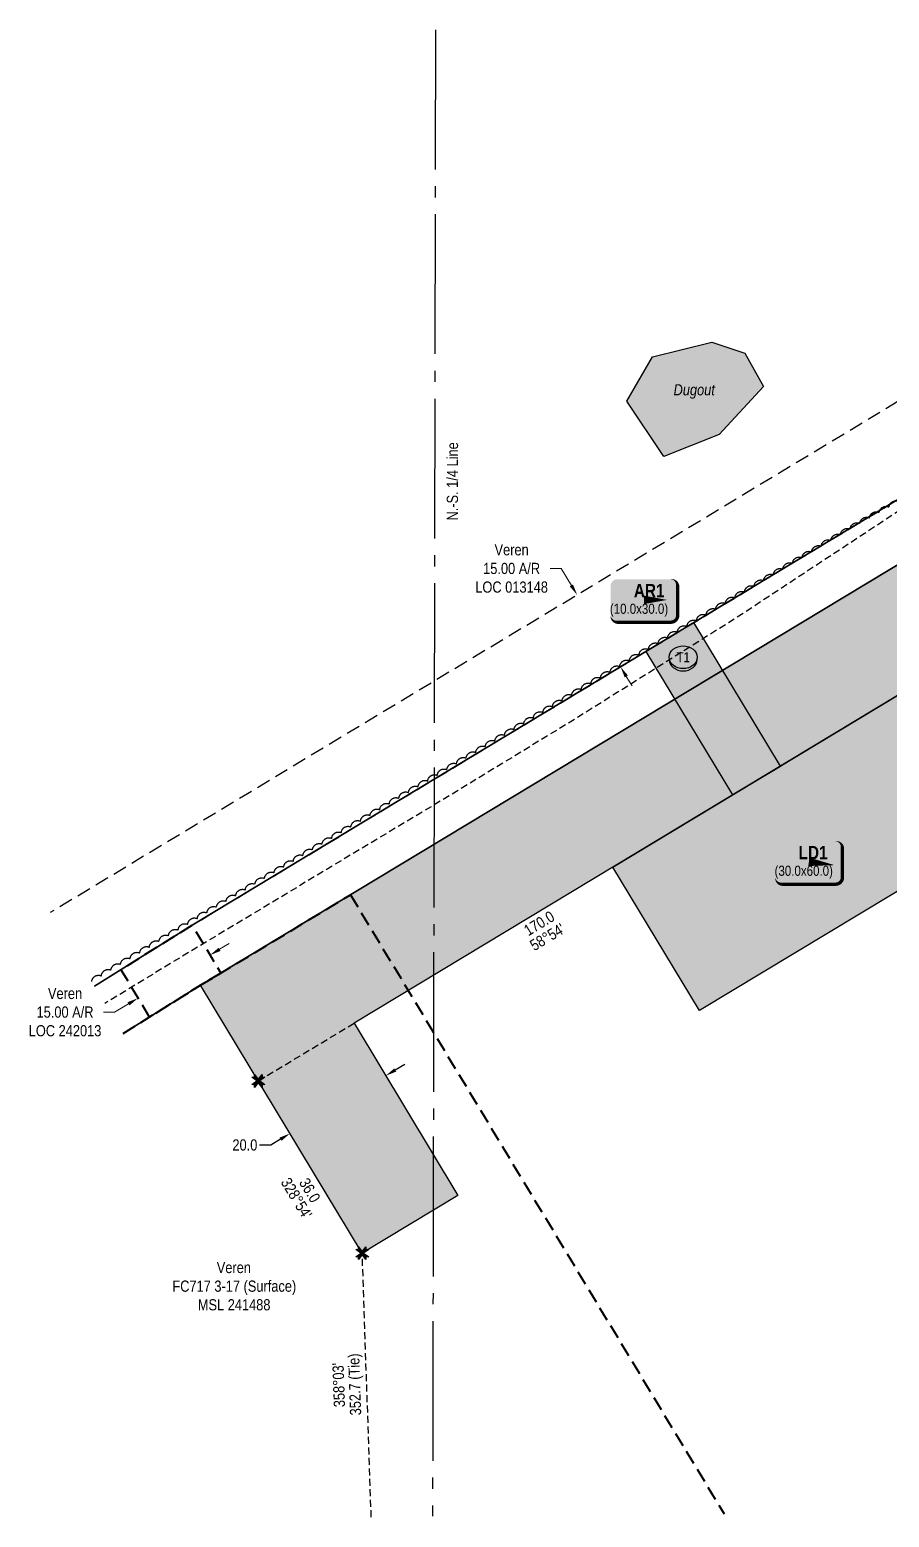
# Model space of a CAD drawing. Extents: x 487965 to 496519, y 6039746 to 6047500.
# Drawn here: x 489139 to 489907, y 6040112 to 6041442 of the extents above; entities that cross this region are included whole.
import ezdxf
from ezdxf.enums import TextEntityAlignment as Align

# ---------------------------------------------------------------- set-up
doc = ezdxf.new("R2010")
doc.units = 0
doc.header["$LTSCALE"] = 5
doc.header["$PDSIZE"] = 0.5
for name, pattern in [('0', [1, 1, 0]), ('foc-ACCESSROAD', [3.75, 2.5, -1.25]), ('foc-QUARTERLINE', [33, 25, -3, 2, -3]), ('foc-TIELINE', [1.875, 1.25, -0.625]), ('foc-TRAV', [1.875, 1.25, -0.625]), ('UG_PIPE', [1.875, 1.25, -0.625])]:
    doc.linetypes.add(name, pattern=pattern)
doc.layers.get('Defpoints').update_dxf_attribs({"color": 9})
for name, color, linetype in [('AS-PIPE-UG', 44, 'UG_PIPE'), ('C-AR', 13, 'foc-ACCESSROAD'), ('C-WS', 13, 'foc-ACCESSROAD'), ('F-RW', 190, 'Continuous'), ('L-BD', 7, 'Continuous'), ('L-BD1', 253, 'Continuous'), ('L-MON', 1, 'Continuous'), ('L-QSEC', 8, 'foc-QUARTERLINE'), ('L-TIE', 7, 'foc-TIELINE'), ('P-BUFFER-H 100m', 191, 'Continuous'), ('P-CROSSINGS', 250, 'Continuous'), ('P-PROPOSED', 10, 'Continuous'), ('P-PROPOSED-H', 21, 'Continuous'), ('P-TEMP-BLOCKS', 250, 'Continuous'), ('P-TEMP-H', 41, 'Continuous'), ('P-TEMP_ACCESS ROAD', 46, 'Continuous'), ('P-TEMP_LOG DECK', 46, 'Continuous'), ('P-TRAV', 4, 'foc-TRAV'), ('P-TXT', 4, 'Continuous'), ('T-BUSH', 110, '0'), ('T-WATER', 160, 'Continuous'), ('T-WATER-H', 133, 'Continuous'), ('T-WATER-T', 170, 'Continuous')]:
    doc.layers.add(name, color=color, linetype=linetype)
doc.layers.add('C-AR-T', color=13, linetype='Continuous', lineweight=9)
doc.layers.add('C-WS-T', color=13, linetype='Continuous', lineweight=9)
doc.styles.add('80', font='ARIALN.TTF', dxfattribs={"height": 10})
doc.styles.add('80CG', font='ARIALN.TTF', dxfattribs={"height": 10})
doc.styles.add('80L', font='ARIALN.TTF', dxfattribs={"height": 10})
doc.styles.add('BOLD', font='ARIALNB.TTF')
doc.styles.add('Crossing', font='ARIALN.TTF', dxfattribs={"height": 10})
doc.dimstyles.new('Compass 5 000', dxfattribs={"dimscale": 5, "dimtxt": 9, "dimasz": 2, "dimexe": 0.2, "dimexo": 0.0625, "dimgap": 0.5, "dimtad": 0, "dimtih": 1, "dimtoh": 1, "dimzin": 0, "dimdsep": 46, "dimtxsty": '80CG', "dimcen": 0.1, "dimse1": 1, "dimse2": 1, "dimclrd": 256, "dimclrt": 256, "dimaunit": 1, "dimadec": 4, "dimazin": 0, "dimtfac": 0.06, "dimtofl": 0, "dimtmove": 0, "dimatfit": 1, "dimfxl": 0.2, "dimtolj": 1, "dimtzin": 0, "dimlwd": -1, "dimarcsym": 0})

# ---------------------------------------------------------------- blocks, each defined once
blk = doc.blocks.new('*U97')
at = {"true_color": 0xff8aff}
h = blk.add_hatch(color=211, dxfattribs=at)
edge = h.paths.add_edge_path()
edge.add_line((-23.99999999999998, -20), (23.99999999999998, -20))
edge.add_arc((23.99999999999998, -14), 6, 270, 360)
edge.add_line((29.99999999999998, -14), (29.99999999999998, 12.5))
edge.add_arc((23.99999999999998, 12.5), 6, 0, 90)
edge.add_line((23.99999999999998, 18.5), (-23.99999999999998, 18.5))
edge.add_arc((-23.99999999999998, 12.5), 6, 90, 180)
edge.add_line((-29.99999999999998, 12.5), (-29.99999999999998, -14))
edge.add_arc((-23.99999999999998, -14), 6, 180, 270)
at = {"color": 250, "flags": 128}
blk.add_lwpolyline([(-23.99999999999998, -20, 3, 3, 0), (23.99999999999998, -20, 3, 3, 0.414213562373095), (29.99999999999998, -14, 3, 3, 0), (29.99999999999998, 12.5, 3, 0, 0.414213562373095), (23.99999999999998, 18.5, 0, 0, 0), (-23.99999999999998, 18.5, 0, 0, 0.414213562373095), (-29.99999999999998, 12.5, 0, 0, 0), (-29.99999999999998, -14, 0, 3, 0.414213562373095)], format="xyseb", close=True, dxfattribs=at)
at = {"flags": 128}
blk.add_lwpolyline([(22.88199485204621, -2.935785353066671, 0, 7.5, 0), (-3.398394867633905e-15, 0, 0, 0, 0)], format="xyseb", dxfattribs=at)
at = {"color": 250}
for tag, p, height, style in [('TEMP_AREA_W1_001', (-9.212824010914055, 2.244292974654144), 12, 'BOLD'), ('ENTER_TEXT_001', (-30.65893587994544, -12.47010782646594), 9, '80')]:
    blk.add_attdef(tag, p, '', height=height, dxfattribs=dict(at, style=style))
blk = doc.blocks.new('TEMP')
h = blk.add_hatch(color=255)
h.dxf.hatch_style = 1
h.paths.add_polyline_path([(-5.274162218071865e-10, 0.2514284397220763), (-0.6656854269836916, 1.152061669657268), (-0.6656854269836914, 0.6656854303339061), (-1.152061663105632, 0.6656854303339061), (-0.2514284404497631, 5.273246284076549e-10), (-1.152061661774314, -0.665685419564579), (-0.6656854224511335, -0.6656854195645793), (-0.6656854224511335, -1.152061655686338), (-5.273248504522599e-10, -0.2514284436956583), (0.6656854183820542, -1.152061663420681), (0.6656854183820542, -0.6656854208922597), (1.152061656810019, -0.6656854053035203), (0.2514284429676993, 5.273251835191672e-10), (1.152061671303363, 0.6656854258011662), (0.6656854287749412, 0.6656854258011663), (0.6656854131859291, 1.15206166422904)])
h.paths.add_polyline_path([(0.5656854229146121, 0.8485281473411305), (0.5656854319800914, 0.5656854258011663), (0.8485281444547581, 0.5656854258011663), (0.08318903393992505, -1.110223024625157e-16), (0.8485281399220184, -0.5656854150320215), (0.5656854183820542, -0.5656854240973189), (0.5656854183820542, -0.8485281365719858), (1.110223024625157e-16, -0.08318903609469996), (-0.5656854224511336, -0.848528132039064), (-0.5656854224511336, -0.5656854195645794), (-0.8485281349258003, -0.5656854195645796), (-0.08318903284889523, 0), (-0.8485281394583577, 0.5656854303339061), (-0.5656854269836913, 0.5656854303339061), (-0.5656854269836913, 0.8485281428085727), (0, 0.08318903069412065)], flags=16)
h = blk.add_hatch(color=1)
h.dxf.hatch_style = 1
h.paths.add_polyline_path([(0, 0.08318903069412048), (-0.5656854269836913, 0.8485281428085726), (-0.5656854269836911, 0.5656854303339061), (-0.8485281394583579, 0.5656854303339061), (-0.08318903284889523, 0), (-0.8485281349258, -0.5656854195645791), (-0.5656854224511336, -0.5656854195645792), (-0.5656854224511336, -0.8485281320390639), (1.110223024625157e-16, -0.08318903609469996), (0.5656854183820542, -0.8485281365719854), (0.5656854183820542, -0.5656854240973188), (0.8485281399220186, -0.5656854150320215), (0.08318903393992516, -5.551115123125783e-17), (0.8485281444547583, 0.5656854258011663), (0.5656854319800915, 0.5656854258011663), (0.5656854229146121, 0.8485281473411305)])
at = {"color": 1}
for p, q in [((-0.0831890328488953, 0), (0.0831890339399252, 0)), ((0, 0.0831890306941205), (0, -0.08318903609469999))]:
    blk.add_line(p, q, dxfattribs=at)
at = {"color": 255, "flags": 128}
blk.add_lwpolyline([(-0.251428440449763, 5.27325e-10), (-1.152061663105632, 0.6656854303339061), (-0.6656854269836914, 0.6656854303339061), (-0.6656854269836914, 1.152061669657268), (-5.274159999999999e-10, 0.2514284397220763), (0.6656854131859291, 1.15206166422904), (0.6656854287749412, 0.6656854258011663), (1.152061671303363, 0.6656854258011663), (0.2514284429676991, 5.27325e-10), (1.152061656810019, -0.6656854053035204), (0.6656854183820542, -0.6656854208922596), (0.6656854183820542, -1.152061663420681), (-5.27325e-10, -0.2514284436956586), (-0.6656854224511335, -1.152061655686338), (-0.6656854224511335, -0.6656854195645793), (-1.152061661774314, -0.6656854195645793)], close=True, dxfattribs=at)
at = {"color": 1, "flags": 128}
blk.add_lwpolyline([(-0.0831890328488953, 0), (-0.8485281394583578, 0.5656854303339061), (-0.5656854269836913, 0.5656854303339061), (-0.5656854269836913, 0.8485281428085727), (0, 0.0831890306941205), (0.5656854229146121, 0.8485281473411305), (0.5656854319800914, 0.5656854258011663), (0.8485281444547581, 0.5656854258011663), (0.0831890339399252, 0), (0.8485281399220184, -0.5656854150320214), (0.5656854183820542, -0.5656854240973189), (0.5656854183820542, -0.8485281365719856), (0, -0.08318903609469999), (-0.5656854224511335, -0.848528132039064), (-0.5656854224511335, -0.5656854195645792), (-0.8485281349258001, -0.5656854195645792)], close=True, dxfattribs=at)
blk = doc.blocks.new('*D122')
at = {"layer": 'C-AR-T', "transparency": 16777216}
for p, q in [((489308.4540100358, 6040619.956741857), (489317.0349976025, 6040625.091588727)), ((489214.5308967261, 6040563.753326966), (489204.5308967261, 6040563.753326965)), ((489226.9440238881, 6040571.181318984), (489214.5308967261, 6040563.753326966))]:
    blk.add_line(p, q, dxfattribs=at)
for points in [[(489307.5982022239, 6040621.386906452), (489309.3098178473, 6040618.526577262), (489299.8730224688, 6040614.821894987)], [(489226.0882160761, 6040572.611483579), (489227.7998316996, 6040569.751154389), (489235.5250114547, 6040576.316165854)]]:
    blk.add_solid(points, dxfattribs=at)
at = {"layer": 'Defpoints', "color": 0, "transparency": 16777216}
for p in [(489297.2096599392, 6040619.272715299), (489232.8616489246, 6040580.766986167), (489235.5250114547, 6040576.316165854)]:
    blk.add_point(p, dxfattribs=at)
at = {"layer": 'C-AR-T', "transparency": 16777216, "insert": (489170.2300781724, 6040563.753326965), "char_height": 10, "attachment_point": 5, "style": '80CG'}
blk.add_mtext('\\A1;Veren\\P15.00 A/R\\PLOC 242013', dxfattribs=at)
blk = doc.blocks.new('*D123')
at = {"layer": 'Defpoints', "color": 0, "transparency": 16777216}
for p in [(489442.3268471006, 6040531.067943262), (489356.7440971914, 6040479.442631355), (489371.3423699047, 6040455.242093352)]:
    blk.add_point(p, dxfattribs=at)
at = {"layer": 'P-TXT', "transparency": 16777216}
for p, q in [((489465.4878571918, 6040512.032628256), (489474.0505945696, 6040517.197851252)), ((489354.2168951491, 6040444.911647359), (489344.2168951491, 6040444.911647359)), ((489362.7796325274, 6040450.076870355), (489354.2168951491, 6040444.911647359))]:
    blk.add_line(p, q, dxfattribs=at)
for points in [[(489464.6269866922, 6040513.459751152), (489466.3487276915, 6040510.605505359), (489456.925119814, 6040506.86740526)], [(489361.9187620278, 6040451.503993251), (489363.640503027, 6040448.649747458), (489371.3423699047, 6040455.242093352)]]:
    blk.add_solid(points, dxfattribs=at)
at = {"layer": 'P-TXT', "transparency": 16777216, "insert": (489331.0108924205, 6040444.911647359), "char_height": 10, "attachment_point": 5, "style": '80CG'}
blk.add_mtext('\\A1;20.0', dxfattribs=at)
blk = doc.blocks.new('*D125')
at = {"layer": 'C-AR-T', "transparency": 16777216}
for p, q in [((489613.8023582688, 6040960.567903594), (489603.8023582692, 6040960.567903594)), ((489622.9264220991, 6040945.438944547), (489613.8023582688, 6040960.567903594)), ((489672.013528808, 6040864.045736325), (489677.1779043516, 6040855.482487803))]:
    blk.add_line(p, q, dxfattribs=at)
for points in [[(489624.3536301861, 6040946.299673803), (489621.4992140122, 6040944.578215289), (489628.0907976427, 6040936.875696025)], [(489673.440736895, 6040864.906465582), (489670.5863207211, 6040863.185007067), (489666.8491532644, 6040872.608984847)]]:
    blk.add_solid(points, dxfattribs=at)
at = {"layer": 'Defpoints', "color": 0, "transparency": 16777216}
for p in [(489676.4042807012, 6040966.012882655), (489628.0907976427, 6040936.875696025), (489715.1626363234, 6040901.746171476)]:
    blk.add_point(p, dxfattribs=at)
at = {"layer": 'C-AR-T', "transparency": 16777216, "insert": (489569.4878971502, 6040960.567903593), "char_height": 10, "attachment_point": 5, "style": '80CG'}
blk.add_mtext('\\A1;Veren\\P15.00 A/R\\PLOC 013148', dxfattribs=at)
blk = doc.blocks.new('*U131')
at = {"true_color": 0xff8aff}
h = blk.add_hatch(color=211, dxfattribs=at)
edge = h.paths.add_edge_path()
edge.add_line((-23.99999999999998, -20), (23.99999999999998, -20))
edge.add_arc((23.99999999999998, -14), 6, 270, 360)
edge.add_line((29.99999999999998, -14), (29.99999999999998, 12.5))
edge.add_arc((23.99999999999998, 12.5), 6, 0, 90)
edge.add_line((23.99999999999998, 18.5), (-23.99999999999998, 18.5))
edge.add_arc((-23.99999999999998, 12.5), 6, 90, 180)
edge.add_line((-29.99999999999998, 12.5), (-29.99999999999998, -14))
edge.add_arc((-23.99999999999998, -14), 6, 180, 270)
at = {"color": 250, "flags": 128}
blk.add_lwpolyline([(-23.99999999999998, -20, 3, 3, 0), (23.99999999999998, -20, 3, 3, 0.414213562373095), (29.99999999999998, -14, 3, 3, 0), (29.99999999999998, 12.5, 3, 0, 0.414213562373095), (23.99999999999998, 18.5, 0, 0, 0), (-23.99999999999998, 18.5, 0, 0, 0.414213562373095), (-29.99999999999998, 12.5, 0, 0, 0), (-29.99999999999998, -14, 0, 3, 0.414213562373095)], format="xyseb", close=True, dxfattribs=at)
at = {"flags": 128}
blk.add_lwpolyline([(20.44374042237848, -0.05426622170422402, 0, 7.499999999999999, 0), (-3.398394867633904e-15, -3.944304526105059e-31, 0, 0, 0)], format="xyseb", dxfattribs=at)
at = {"color": 250}
for tag, p, height, style in [('TEMP_AREA_W1_001', (-9.212824010914055, 2.244292974654144), 12, 'BOLD'), ('ENTER_TEXT_001', (-30.65893587994544, -12.47010782646594), 9, '80')]:
    blk.add_attdef(tag, p, '', height=height, dxfattribs=dict(at, style=style))
blk = doc.blocks.new('XING3')
h = blk.add_hatch(color=250)
h.dxf.hatch_style = 1
edge = h.paths.add_edge_path()
edge.add_ellipse((0, -2.047489049626165), major_axis=(-12.5, 0), ratio=0.8162973455633619, start_angle=0, end_angle=180)
edge.add_line((12.5, -2.047489049626165), (12.5, 0))
edge.add_ellipse((0, 0), major_axis=(-12.5, 0), ratio=0.8162973455633619, start_angle=0, end_angle=180, ccw=False)
edge.add_line((-12.5, 0), (-12.5, -2.047489049626165))
at = {"layer": 'P-BUFFER-H 100m'}
h = blk.add_hatch(color=256, dxfattribs=at)
h.dxf.hatch_style = 1
edge = h.paths.add_edge_path()
edge.add_ellipse((0, 0), major_axis=(-12.5, 0), ratio=0.8162973455633619, start_angle=0, end_angle=360)
at = {"color": 250}
blk.add_ellipse((0, 0), major_axis=(-12.5, 0), ratio=0.8162973455633619, dxfattribs=at)
blk.add_ellipse((0, -2.047489049626165), major_axis=(-12.5, 0), ratio=0.8162973455633619, start_param=0, end_param=3.141592653589793, dxfattribs=at)
at = {"color": 250, "style": 'Crossing'}
blk.add_attdef('CROSSING', text='', height=9, dxfattribs=at).set_placement((0.08916442567715421, 0.0199513138486509), align=Align.MIDDLE_CENTER)
at = {"color": 250, "style": 'Crossing', "flags": 1}
for tag, p in [('OWNER', (0.08916442567715421, -12.49201765665748)), ('DESCRIPTION', (0.08916442567715421, -25.770021277247)), ('LOCATION', (0.08916442567715421, -39.30337514164421)), ('DWG_REF', (0.08916442567715421, -52.83672900604233))]:
    blk.add_attdef(tag, text='', height=9, dxfattribs=at).set_placement(p, align=Align.MIDDLE_CENTER)

msp = doc.modelspace()

# ---------------------------------------------------------------- hatches: boundary and pattern name
at = {"layer": 'P-PROPOSED-H'}
h = msp.add_hatch(color=256, dxfattribs=at)
h.dxf.hatch_style = 1
h.paths.add_polyline_path([(491402.3175067149, 6041275.019192396), (490531.5696240456, 6041276.247225127), (490531.2083800943, 6041020.10392748), (490223.9122333736, 6041001.036015274), (490070.6286071564, 6040941.149251062), (489428.5821967755, 6040553.853374096), (489521.5077582449, 6040399.804424032), (489435.9250083194, 6040348.179112307), (489291.3741349406, 6040587.810812105), (490026.3528893046, 6041031.165430665), (490202.015689618, 6041099.817436169), (490431.392889305, 6041114.05043047), (490431.7627957818, 6041376.335970022), (491402.4584650258, 6041374.966979007)])
at = {"layer": 'P-TEMP-H'}
h = msp.add_hatch(color=256, dxfattribs=at)
h.dxf.hatch_style = 1
h.paths.add_polyline_path([(489689.5889580523, 6040886.384466837), (489767.0269260404, 6040758.01034177), (489809.8183010033, 6040783.822997735), (489732.3803330152, 6040912.197122798)])
h = msp.add_hatch(color=256, dxfattribs=at)
h.dxf.hatch_style = 1
h.paths.add_polyline_path([(489916.7967384209, 6040848.35463757), (489994.2347062856, 6040719.980512671), (489737.486456487, 6040565.10457694), (489660.0484886223, 6040693.478701838)])
at = {"layer": 'T-WATER-H'}
h = msp.add_hatch(color=256, dxfattribs=at)
h.dxf.hatch_style = 1
h.paths.add_polyline_path([(489705.505530289, 6041060.653394763), (489672.4672480176, 6041110.15318792), (489695.5540479685, 6041149.779521125), (489748.3653495731, 6041163.012366658), (489778.0814838398, 6041153.125220126), (489794.6032849927, 6041123.423271562), (489755.0124162735, 6041080.487203216)])

# ---------------------------------------------------------------- linework, layer by layer
at = {"layer": 'AS-PIPE-UG', "flags": 128}
msp.add_lwpolyline([(491073.9228893046, 6040956.225430509), (491070.7478893043, 6040954.520430451), (491063.2878893047, 6040948.540430519), (491030.6728893044, 6040926.080430524), (491006.5728893044, 6040909.480430517), (490972.6928893048, 6040885.680430518), (490949.9828893044, 6040873.74043052), (490895.9178893043, 6040863.84043052), (490841.4078893048, 6040857.895430487), (490798.6178893043, 6040859.190430521), (490749.4778893042, 6040869.085430522), (490716.4378893048, 6040878.350430521), (490690.4528893046, 6040887.85543052), (490665.0828893047, 6040912.545430455), (490642.5378893047, 6040939.175430512), (490607.8178893045, 6040987.275430515), (490585.2678893048, 6041020.000430522), (490562.3478893044, 6041053.610430514), (490534.6628893042, 6041090.115430514), (490519.4528893044, 6041114.490430512), (490482.4078893047, 6041135.600430455), (490459.2178893043, 6041145.370430522), (490407.5328893026, 6041158.71043052), (490316.2428893046, 6041153.735430518), (490238.9578893005, 6041148.430430512), (490164.1178893046, 6041121.535430522), (490117.8028893047, 6041105.145430524), (490063.1528892982, 6041092.725430355), (490047.0078892984, 6041083.74543046), (490007.4228892981, 6041071.450430356), (489969.8978892984, 6041051.615430458), (489913.4528893041, 6041010.600430355), (489770.9128893047, 6040916.745430456), (489627.7978893046, 6040826.90543046), (489514.7628893041, 6040757.860430357), (489398.6028893046, 6040688.050430456), (489264.6428892975, 6040607.37543036), (489205.9285526528, 6040571.538948491)], dxfattribs=at)
at = {"layer": 'C-AR', "flags": 128}
msp.add_lwpolyline([(489196.5161213696, 6040587.09316587), (489283.9154073559, 6040641.51199788), (490004.2150303789, 6041076.17352043), (490115.4349809521, 6041119.497376443), (490191.0529001506, 6041149.202474734), (490328.2692255977, 6041157.800199768), (490381.2388493987, 6041161.119179919), (490431.4637095658, 6041164.266178204), (490591.1315763432, 6041140.709328871), (490591.0817404868, 6041201.753630731), (490435.2662445402, 6041222.328552324), (490142.9617250666, 6041203.703717213), (490128.6981023809, 6041202.794878686), (489957.7169082903, 6041135.668598047), (489156.9565874318, 6040652.741236211)], dxfattribs=at)
at = {"layer": 'C-AR', "lineweight": 40, "flags": 128}
msp.add_lwpolyline([(489309.4860147837, 6040598.73627843), (489291.3741349406, 6040587.810812079), (489245.7997365829, 6040559.145782625), (489220.2376595834, 6040601.863291146), (489283.9154073559, 6040641.51199788), (489309.4859902911, 6040598.736263321)], dxfattribs=at)
at = {"layer": 'C-WS', "lineweight": 40}
msp.add_lwpolyline([(489222.0898547279, 6040544.741275676), (489291.3741349406, 6040587.810812079), (489425.4234281581, 6040668.672160695), (489759.3787512273, 6040115.026125291)], dxfattribs=at)
at = {"layer": 'F-RW', "flags": 128}
for points in [[(489196.5161213696, 6040587.09316587), (489283.9154073559, 6040641.51199788), (490004.2150303789, 6041076.17352043), (490115.4349809521, 6041119.497376443), (490191.0529001506, 6041149.202474734), (490328.2692255977, 6041157.800199768), (490381.2388493987, 6041161.119179919), (490486.1651126524, 6041167.693668515), (490598.1788121331, 6041093.894428432), (490655.2776016091, 6040967.160265541), (490766.4226362067, 6040891.450690596), (490981.7611039914, 6040898.445068671), (491112.8288042966, 6040987.196123159), (491154.8585665762, 6040925.126502925), (491005.6078893036, 6040824.040430465), (490744.3078893046, 6040815.650430474), (490595.7378893048, 6040916.900430473), (490538.8208489841, 6041041.67473994), (490431.392889305, 6041114.05043047), (490202.015689618, 6041099.817436143), (490026.3528893046, 6041031.165430639), (489291.3741349406, 6040587.810812079), (489222.1417193571, 6040544.655276952)], [(489222.1417193571, 6040544.655276952), (489291.3741349406, 6040587.810812079), (490026.3528893046, 6041031.165430639), (490202.015689618, 6041099.817436143), (490431.392889305, 6041114.05043047), (490591.2199761263, 6041091.312916992), (490750.9848461283, 6041070.053282267), (490910.6084644615, 6041048.585055622), (490917.1350614176, 6041098.034272218), (490757.5749374896, 6041119.577420549), (490590.6556466608, 6041140.769753644), (490431.4637095658, 6041164.266178204), (490381.2388493987, 6041161.119179919), (490328.2692255977, 6041157.800199768), (490191.0529001506, 6041149.202474734), (490115.4349809521, 6041119.497376443), (490004.2150303789, 6041076.17352043), (489283.9154073559, 6040641.51199788), (489196.5161213696, 6040587.09316587)]]:
    msp.add_lwpolyline(points, dxfattribs=at)
at = {"layer": 'L-QSEC'}
msp.add_line((489501.3542762719, 6041442.437710034), (489498.8203697575, 6040112.905340573), dxfattribs=at)
at = {"layer": 'L-TIE'}
msp.add_line((489443.97869524, 6040111.988023003), (489435.925008319, 6040348.179112281), dxfattribs=at)
at = {"layer": 'P-PROPOSED', "flags": 128}
msp.add_lwpolyline([(491402.3175067149, 6041275.019192396), (490531.5696240456, 6041276.247225127), (490531.2083800943, 6041020.10392748), (490223.9122333736, 6041001.036015274), (490070.6286071564, 6040941.149251062), (489428.5821967755, 6040553.853374096), (489521.5077582449, 6040399.804424032), (489435.9250083194, 6040348.179112307), (489291.3741349406, 6040587.810812105), (490026.3528893046, 6041031.165430665), (490202.015689618, 6041099.817436169), (490431.392889305, 6041114.05043047), (490431.7627957818, 6041376.335970022), (491402.4584650258, 6041374.966979007)], dxfattribs=at)
at = {"layer": 'P-TEMP_ACCESS ROAD', "flags": 128}
msp.add_lwpolyline([(489689.5889580523, 6040886.384466837), (489767.0269260404, 6040758.01034177), (489809.8183010033, 6040783.822997735), (489732.3803330152, 6040912.197122798)], close=True, dxfattribs=at)
at = {"layer": 'P-TEMP_LOG DECK'}
msp.add_lwpolyline([(489916.7967384209, 6040848.35463757), (489994.2347062856, 6040719.980512671), (489737.486456487, 6040565.10457694), (489660.0484886223, 6040693.478701838)], close=True, dxfattribs=at)
at = {"layer": 'P-TRAV', "flags": 128}
msp.add_lwpolyline([(489342.9994468496, 6040502.228062171), (489428.5821967774, 6040553.85337407)], dxfattribs=at)
at = {"layer": 'T-BUSH', "flags": 128}
msp.add_lwpolyline([(489194.1054037705, 6040591.117595746, -0.52056705), (489202.6870136782, 6040596.241243916, -0.52056705), (489211.2686235852, 6040601.364892085, -0.52056705), (489219.8502334919, 6040606.488540256, -0.52056705), (489228.4318433985, 6040611.612188426, -0.52056705), (489237.0134533051, 6040616.735836595, -0.52056705), (489245.5950632117, 6040621.859484765, -0.52056705), (489254.1766731184, 6040626.983132936, -0.52056705), (489262.7582830251, 6040632.106781106, -0.52056705), (489271.3398929317, 6040637.230429275, -0.52056705), (489279.9215028383, 6040642.354077444, -0.52056705), (489288.503112745, 6040647.477725592, -0.52056705), (489297.0847226516, 6040652.601373785, -0.52056705), (489305.6663325583, 6040657.725021955, -0.52056705), (489314.2479424649, 6040662.848670124, -0.52056705), (489322.8295523716, 6040667.972318272, -0.52056705), (489331.4111622782, 6040673.095966465, -0.52056705), (489339.9927721848, 6040678.219614634, -0.52056705), (489348.5743820915, 6040683.343262804, -0.52056705), (489357.1559919981, 6040688.466910952, -0.52056705), (489365.7376019048, 6040693.590559145, -0.52056705), (489374.3192118114, 6040698.714207314, -0.52056705), (489382.900821718, 6040703.837855483, -0.52056705), (489391.4824316247, 6040708.961503653, -0.52056705), (489400.06404153, 6040714.085151824, -0.52056705), (489408.645651437, 6040719.208799994, -0.52056705), (489417.2272613447, 6040724.332448163, -0.52056705), (489425.8088712513, 6040729.456096333, -0.52056705), (489434.390481158, 6040734.579744504, -0.52056705), (489442.9720910646, 6040739.703392673, -0.52056705), (489451.5537009712, 6040744.827040843, -0.52056705), (489460.1353108779, 6040749.950689012, -0.52056705), (489468.7169207845, 6040755.07433716, -0.52056705), (489477.2985306912, 6040760.197985353, -0.52056705), (489485.8801405978, 6040765.321633522, -0.52056705), (489494.4617505044, 6040770.445281692, -0.52056705), (489503.0433604111, 6040775.56892984, -0.52056705), (489511.6249703178, 6040780.692578033, -0.52056705), (489520.2065802244, 6040785.816226202, -0.52056705), (489528.788190131, 6040790.939874372, -0.52056705), (489537.3698000376, 6040796.06352252, -0.52056705), (489545.9514099443, 6040801.187170712, -0.52056705), (489554.533019851, 6040806.310818882, -0.52056705), (489563.1146297576, 6040811.434467051, -0.52056705), (489571.6962396642, 6040816.558115222, -0.52056705), (489580.2778495709, 6040821.681763392, -0.52056705), (489588.8594594775, 6040826.805411561, -0.52056705), (489597.4410693842, 6040831.929059731, -0.52056705), (489606.0226792894, 6040837.0527079, -0.52056705), (489614.604289196, 6040842.176356072, -0.52056705), (489623.1858991042, 6040847.300004241, -0.52056705), (489631.7675090108, 6040852.423652411, -0.52056705), (489640.3491189174, 6040857.54730058, -0.52056705), (489648.9307288241, 6040862.670948728, -0.52056705), (489657.5123387307, 6040867.794596921, -0.52056705), (489666.0939486374, 6040872.91824509, -0.52056705), (489674.675558544, 6040878.04189326, -0.52056705), (489683.2571684506, 6040883.165541408, -0.52056705), (489691.8387783573, 6040888.2891896, -0.52056705), (489700.4203882639, 6040893.41283777, -0.52056705), (489709.0019981706, 6040898.536485939, -0.52056705), (489717.5836080772, 6040903.660134087, -0.52056705), (489726.1652179838, 6040908.78378228, -0.52056705), (489734.7468278905, 6040913.90743045, -0.52056705), (489743.3284377971, 6040919.031078619, -0.52056705), (489751.9100477038, 6040924.154726789, -0.52056705), (489760.4916576104, 6040929.27837496, -0.52056705), (489769.0732675171, 6040934.402023129, -0.52056705), (489777.6548774237, 6040939.525671299, -0.52056705), (489786.2364873303, 6040944.649319468, -0.52056705), (489794.818097237, 6040949.772967639, -0.52056705), (489803.3997071437, 6040954.896615809, -0.52056705), (489811.9813170489, 6040960.020263978, -0.52056705), (489820.5629269555, 6040965.143912148, -0.52056705), (489829.1445368636, 6040970.267560296, -0.52056705), (489837.7261467703, 6040975.391208488, -0.52056705), (489846.3077566769, 6040980.514856658, -0.52056705), (489854.8893665835, 6040985.638504827, -0.52056705), (489863.4709764902, 6040990.762152975, -0.52056705), (489872.0525863968, 6040995.885801168, -0.52056705), (489880.706930787, 6041000.883945672, -0.52056705), (489889.4189120108, 6041005.78263757, -0.52056705), (489898.1308932331, 6041010.681329469, -0.52056705), (489906.8428744582, 6041015.580021344, -0.52056705), (489915.554855682, 6041020.478713266, -0.52056705), (489924.2668369058, 6041025.377405164, -0.52056705), (489932.9788181295, 6041030.276097062, -0.52056705), (489941.6907993532, 6041035.174788961, -0.52056705), (489950.402780577, 6041040.073480836, -0.52056705), (489959.1147618008, 6041044.972172758, -0.52056705), (489967.8267430246, 6041049.870864656, -0.52056705), (489976.5387242468, 6041054.769556554, -0.52056705), (489985.250705472, 6041059.668248453, -0.52056705), (489993.9626866958, 6041064.566940351, -0.52056705), (490002.6746679196, 6041069.46563225, -0.52056705), (490011.3866491433, 6041074.364324149, -0.52056705), (490020.098630367, 6041079.263016024, -0.52056705), (490028.8106115908, 6041084.161707945, -0.52056705), (490037.5225928146, 6041089.060399843, -0.52056705), (490046.2345740383, 6041093.959091742, -0.52056705), (490054.946555262, 6041098.857783641, -0.52056705), (490063.6585364858, 6041103.756475516, -0.52056705), (490072.3705177096, 6041108.655167437, -0.52056705), (490081.0824989334, 6041113.553859335, -0.52056705), (490090.6233771615, 6041114.692551631, -0.52056705), (490097.8517082572, 6041111.426161474, -0.52056705), (490097.6738192426, 6041101.432956049, -0.52056705), (490097.495930228, 6041091.439750625, -0.52056705), (490097.3180412134, 6041081.446545199, -0.52056705), (490097.1401521988, 6041071.453339775, -0.52056705), (490096.9622631843, 6041061.460134351, -0.52056705), (490096.7843741697, 6041051.466928926, -0.52056705), (490096.606485155, 6041041.473723479, -0.52056705), (490096.4285961405, 6041031.480518077, -0.52056705), (490096.2507071259, 6041021.487312652, -0.52056705), (490096.0422923996, 6041011.49487194, -0.52056705), (490095.7195841549, 6041001.505294444, -0.52056705), (490095.3968759102, 6040991.515716949, -0.52056705), (490095.0741676655, 6040981.526139453, -0.52056705), (490094.7514594209, 6040971.536561957, -0.52056705), (490094.4287511762, 6040961.546984461, -0.52056705), (490094.1060429316, 6040951.557406966, -0.52056705), (490093.7833346869, 6040941.567829469, -0.52056705), (490093.4606264422, 6040931.578251973, -0.52056705), (490093.1379181975, 6040921.588674454, -0.52056705), (490088.5914214344, 6040912.810113103, -0.52056705), (490083.5719373203, 6040904.167163468, -0.52056705), (490078.5524532063, 6040895.524213834, -0.52056705), (490073.5329690923, 6040886.881264199, -0.52056705), (490068.5134849783, 6040878.238314542, -0.52056705), (490062.635004413, 6040868.116276064, -0.52056705)], format="xyb", dxfattribs=at)
at = {"layer": 'T-WATER', "flags": 128}
msp.add_lwpolyline([(489705.505530289, 6041060.653394763), (489672.4672480176, 6041110.15318792), (489695.5540479685, 6041149.779521125), (489748.3653495731, 6041163.012366658), (489778.0814838398, 6041153.125220126), (489794.6032849927, 6041123.423271562), (489755.0124162735, 6041080.487203216), (489705.505530289, 6041060.653394763)], close=True, dxfattribs=at)

# ---------------------------------------------------------------- block references
at = {"layer": 'L-MON', "xscale": 4.997394299999957, "yscale": 4.997394299999957, "zscale": 4.997394299999957}
for p in [(489342.9994468496, 6040502.228062171), (489435.925008319, 6040348.179112281)]:
    msp.add_blockref('TEMP', p, dxfattribs=at)
at = {"layer": 'P-CROSSINGS', "xscale": 0.99947886, "yscale": 0.99947886, "zscale": 0.99947886}
msp.add_blockref('XING3', (489722.8480998946, 6040881.203061407), dxfattribs=at).add_auto_attribs({'CROSSING': 'T1'})
at = {"layer": 'P-TEMP-BLOCKS', "xscale": 0.99947886, "yscale": 0.99947886, "zscale": 0.99947886}
for name, p, values in [('*U131', (489687.9490928277, 6040932.528908952), {'TEMP_AREA_W1_001': 'AR1', 'ENTER_TEXT_001': '(10.0x30.0)'}), ('*U97', (489835.2310799122, 6040698.199548129), {'TEMP_AREA_W1_001': 'LD1', 'ENTER_TEXT_001': '(30.0x60.0)'})]:
    msp.add_blockref(name, p, dxfattribs=at).add_auto_attribs(values)

# ---------------------------------------------------------------- texts
at = {"layer": 'C-WS-T', "insert": (489265.6603261415, 6040340.349720056), "char_height": 9.994788599999623, "attachment_point": 1, "style": '80L'}
msp.add_mtext_dynamic_manual_height_columns('\\pi40.22002;Veren\\P\\pi0.53062;FC717 3-17 (Surface)\\P\\pi23.28479;MSL 241488', width=110.1312529442507, gutter_width=49.97394299999852, heights=[0], dxfattribs=at)
at = {"layer": 'L-BD', "insert": (489410.8415253491, 6040202.178326777), "char_height": 9.994788599999907, "width": 54.77130517344848, "attachment_point": 1, "rotation": 91.9529, "line_spacing_factor": 0.8549999999999981, "style": '80L'}
msp.add_mtext("\\pi8.08807;358°03'\\P\\pi0.27837;352.7 (Tie)", dxfattribs=at)
at = {"layer": 'L-BD1', "style": '80L'}
for s, p in [('170.0', (489594.0665534901, 6040643.212543967)), ("58%%d54'", (489601.4231604371, 6040631.017002103))]:
    msp.add_text(s, height=9.994788599999907, rotation=31.09930000001561, dxfattribs=at).set_placement(p, align=Align.MIDDLE)
at = {"layer": 'L-BD1', "insert": (489382.968930928, 6040424.224697001), "char_height": 9.994788599999755, "width": 39.15189133811363, "attachment_point": 1, "rotation": 301.099299999991, "line_spacing_factor": 0.8295689002717459, "style": '80L'}
msp.add_mtext("\\pi8.9437;36.0\\P\\pi0.27837;328°54'", dxfattribs=at)
at = {"layer": 'L-QSEC', "insert": (489511.5527439885, 6041038.483620396), "char_height": 9.9947885999999, "width": 69.61349806717283, "attachment_point": 2, "rotation": 89.8908022275904, "style": '80L'}
msp.add_mtext('\\A1;N.-S. 1/4 Line', dxfattribs=at)
at = {"layer": 'T-WATER-T', "insert": (489713.9484327675, 6041125.421490707), "char_height": 9.994788599999694, "attachment_point": 1, "style": '80L'}
msp.add_mtext_dynamic_manual_height_columns('\\pi0.32609;{\\fArial Narrow|b0|i1|c0|p34;Dugout}', width=37.46109490373478, gutter_width=249.8697149999913, heights=[0], dxfattribs=at)

# ---------------------------------------------------------------- dimensions: what is measured, and where the dimension line sits
at = {"layer": 'C-AR-T'}
for base, p1, p2, angle, text, picture, middle in [((489628.0907976427, 6040936.875696025), (489715.1626363228, 6040901.746171476), (489676.4042807011, 6040966.012882655), 121.09359161446606, 'Veren\\P15.00 A/R\\PLOC 013148', '*D125', (489569.4878971502, 6040960.567903593)), ((489235.5250114547, 6040576.316165854), (489297.2096599389, 6040619.272715299), (489232.8616489249, 6040580.766986166), 210.89622304172337, 'Veren\\P15.00 A/R\\PLOC 242013', '*D122', (489170.2300781724, 6040563.753326965))]:
    dim = msp.add_linear_dim(base=base, p1=p1, p2=p2, angle=angle, text=text, dimstyle='Compass 5 000', dxfattribs=at)
    dim.commit()
    dim.dimension.update_dxf_attribs({"geometry": picture, "text_midpoint": middle, "dimtype": 161})
at = {"layer": 'P-TXT'}
dim = msp.add_linear_dim(base=(489371.3423699047, 6040455.242093352), p1=(489442.326847101, 6040531.067943263), p2=(489356.7440971914, 6040479.442631355), angle=211.09926199809408, text='20.0', dimstyle='Compass 5 000', dxfattribs=at)
dim.commit()
dim.dimension.update_dxf_attribs({"geometry": '*D123', "text_midpoint": (489331.0108924205, 6040444.911647359), "dimtype": 161})

doc.saveas('drawing.dxf')
